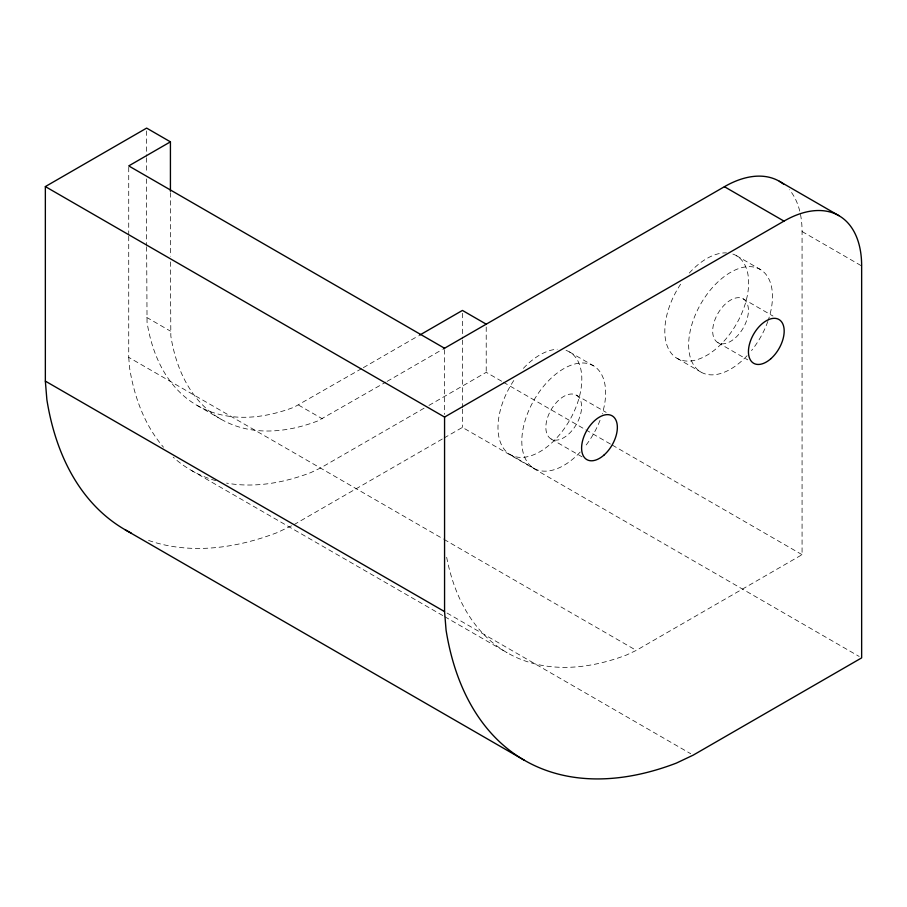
<?xml version="1.0" encoding="UTF-8"?>
<svg xmlns="http://www.w3.org/2000/svg" width="907" height="907" viewBox="0 0 907 907"><rect width="100%" height="100%" fill="white"/><g stroke="black" fill="none" stroke-linecap="round" stroke-linejoin="round"><path stroke-width="0.68" stroke-dasharray="4.54 3.4" d="M146.639 246.749L147.047 322.302A253.654 146.446 -60 0 0 294.061 407.186L362.131 368.344M363.356 367.641L418.399 335.851M170.425 261.896L170.833 336.032A253.654 146.446 -60 0 0 317.847 420.916L385.917 382.074M387.142 381.371L442.185 349.592M424.057 408.218L320.432 468.046L310.886 472.57A312.813 180.606 -60 0 1 226.591 483.114M428.932 405.406L486.22 372.323L502.138 381.518M293.97 524.665L442.899 438.671M444.124 437.968L462.434 427.401L859.201 656.464M446.663 557.272A312.813 180.606 -60 0 0 626.726 654.911L636.272 650.398L802.071 554.676L802.071 231.534A109.826 63.411 -60 0 0 789.385 189.744M291.566 525.799L277.145 532.624A397.334 229.403 -60 0 1 147.603 540.119M802.071 231.534L861.65 265.932M736.371 255.649L760.202 269.413M743.207 298.857A25.283 14.591 -60 0 1 735.192 338.016A25.283 14.591 -60 0 1 713.299 325.375A25.283 14.591 -60 0 1 743.207 298.857L773.002 316.055M717.925 342.642L747.719 359.841M677.098 358.322L700.93 372.085M569.539 351.973L593.371 365.736M576.364 395.18A25.283 14.591 -60 0 1 568.36 434.34A25.283 14.591 -60 0 1 546.467 421.698A25.283 14.591 -60 0 1 576.364 395.18L606.159 412.379M503.362 382.221L611.091 444.419M612.316 445.122L802.071 554.676M551.093 438.965L582.079 456.856M510.256 454.645L534.087 468.409M146.639 317.371L170.425 331.112M298.528 405.066L322.314 418.796M128.726 236.296L128.726 357.358L443.342 538.996M444.079 539.427L636.272 650.398M197.08 405.395L220.866 419.136M447.038 613.041L690.726 753.728M191.286 470.37L443.466 615.966M444.691 616.669L507.126 652.711M128.726 357.358L129.588 367.891A312.813 180.606 -60 0 0 163.498 447.219M486.22 326.996L486.22 372.323M462.434 313.255L462.434 338.617M462.434 340.023L462.434 407.662M462.434 409.08L462.434 427.401M444.566 349.671L444.566 414.431M170.425 192.692L170.425 256.25M146.639 130.925L146.639 156.355M146.639 157.761L146.639 173.305M146.639 178.951L146.639 245.344M128.726 167.33L128.726 234.89M732.867 254.062A59.272 34.228 -60 0 1 737.391 322.291A59.272 34.228 -60 0 1 675.874 357.562A59.272 34.228 -60 0 1 680.817 283.902M689.309 273.03A59.272 34.228 -60 0 1 726.496 252.894M747.073 355.714A59.272 34.228 -60 0 1 688.946 350.521A59.272 34.228 -60 0 1 737.527 269.005A59.272 34.228 -60 0 1 768.263 320.148M767.81 321.429A59.272 34.228 -60 0 1 751.518 350.567M580.231 452.037A59.272 34.228 -60 0 1 522.194 447.559A59.272 34.228 -60 0 1 569.369 365.861A59.272 34.228 -60 0 1 602.259 413.875M600.026 420.315A59.272 34.228 -60 0 1 584.686 446.89M566.036 350.385A59.272 34.228 -60 0 1 570.56 418.615A59.272 34.228 -60 0 1 509.042 453.885A59.272 34.228 -60 0 1 513.986 380.226M523.396 368.344A59.272 34.228 -60 0 1 557.204 349.24M215.855 480.665A312.813 180.606 -60 0 1 173.18 457.151"/><path stroke-width="1.36" d="M131.22 533.078A397.334 229.403 -60 0 1 46.869 399.67L45.35 381.121L45.35 186.581L146.639 128.102L170.425 141.843L170.425 191.275M170.425 141.843L128.726 165.913L444.566 348.265M419.624 335.148L462.434 310.432L486.22 324.162M443.41 348.889L724.41 186.706A109.826 63.411 -60 0 1 783.897 184.393M444.566 417.073L783.988 221.104A109.826 63.411 -60 0 1 861.65 265.932L861.65 657.881L693.175 755.146L676.361 763.104A397.334 229.403 -60 0 1 446.074 630.15L444.566 611.601L444.566 417.073L45.35 186.581M779.317 181.264L838.907 215.662M724.41 186.706L783.988 221.104M45.35 381.121L444.566 611.601M125.234 529.824L524.45 760.315M770.939 358.65A25.283 14.591 -60 0 0 778.954 319.502A25.283 14.591 -60 0 0 749.046 346.02A25.283 14.591 -60 0 0 770.939 358.65M604.107 454.974A25.283 14.591 -60 0 0 612.123 415.814A25.283 14.591 -60 0 0 582.215 442.333A25.283 14.591 -60 0 0 604.107 454.974"/></g></svg>
